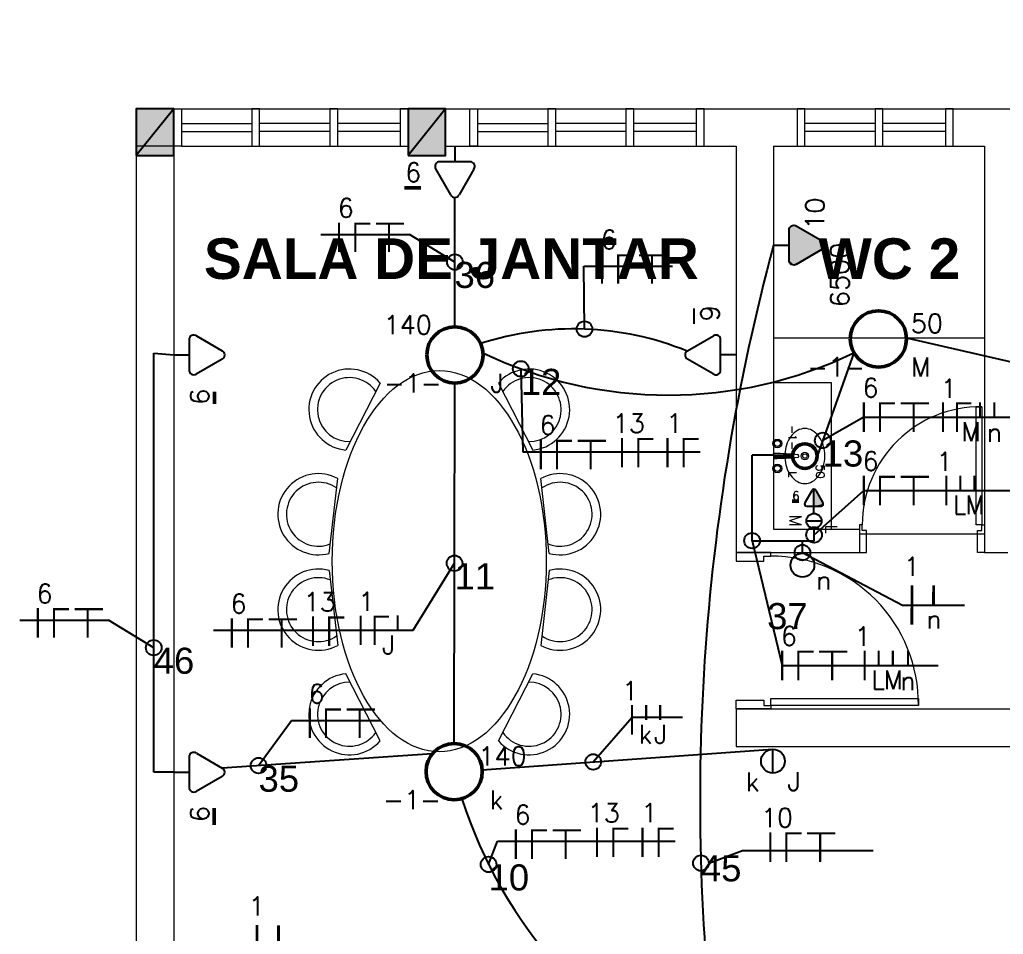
# Model space of a CAD drawing. Header units: millimetres. Extents: x 4360 to 8806, y 1896 to 3880.
# Drawn here: x 4398.73 to 4405.03, y 1944.35 to 1950.2 of the extents above; entities that cross this region are included whole.
import ezdxf
from ezdxf.enums import TextEntityAlignment as Align

# ---------------------------------------------------------------- set-up
doc = ezdxf.new("R2010")
doc.units = ezdxf.units.MM
doc.linetypes.add('Contínuo', pattern=[0])
for name, color, linetype, lineweight in [('C-Moveis', 7, 'Continuous', 5), ('C-Paredes-Acessorios', 20, 'Continuous', 5), ('C-Peças-Diversos', 7, 'Continuous', 5), ('C-Portas', 7, 'Continuous', 5), ('C-Texto', 4, 'Continuous', 9), ('ILUMINAÇÃO', 1, 'Contínuo', 50), ('TOMADAS', 1, 'Continuous', 25)]:
    doc.layers.add(name, color=color, linetype=linetype, lineweight=lineweight)
doc.layers.add('C-Pilares', color=7, linetype='Continuous', plot=False)
for name, color, linetype in [('CIRCUITOS', 255, 'Continuous'), ('Eletrodutos', 4, 'Continuous'), ('INTERRUPTORES', 1, 'Continuous')]:
    doc.layers.add(name, color=color, linetype=linetype)
doc.styles.add('BOLD', font='arialbd.ttf')
doc.styles.add('RomanS', font='romans.shx')
doc.styles.get("Standard").update_dxf_attribs({"font": 'arial.ttf'})

# ---------------------------------------------------------------- blocks, each defined once
blk = doc.blocks.new('Lvt-b-pl')
for p, q in [((5.5, 0.08), (5.5, 1.88)), ((5.5, 0.08), (5.5, -1.72)), ((25.5, 0.08), (25.5, 0.9)), ((25.5, 0.08), (25.5, -0.74))]:
    blk.add_line(p, q)
for points in [[(46.5, 0, 0.073281), (45.22, 8.7, 0.084248), (41.81, 15.56, 0.106469), (36.34, 20.45, 0.130159), (30.5, 22, 0.130159), (24.66, 20.45, 0.106469), (19.19, 15.56, 0.084248), (15.78, 8.7, 0.058268), (14.55, 1.8, 0.073281)], [(14.54, -1.64, 0.059592), (15.78, -8.7, 0.084248), (19.19, -15.56, 0.106469), (24.66, -20.45, 0.130159), (30.5, -22, 0.130159), (36.34, -20.45, 0.106469), (41.81, -15.56, 0.084248), (45.22, -8.7, 0.073281), (46.5, 0, 0.073281)]]:
    blk.add_lwpolyline(points, format="xyb")
for centre, radius in [((8.5, 10.08), 3.5), ((8.5, 10.08), 2.5), ((8.5, 10.08), 2.4), ((30.5, 0), 3), ((30.5, 0), 1.75), ((8.5, -9.92), 3.5), ((8.5, -9.92), 2.5), ((8.5, -9.92), 2.4)]:
    blk.add_circle(centre, radius)
for centre, radius, start, end in [((5.7, 1.88), 0.2, 89.11029, 180), ((1.28, -282.86), 284.97, 85.16101, 89.11029), ((25.3, 0.9), 0.2, 0, 85.16101), ((5.7, -1.72), 0.2, 180, 270.88971), ((1.28, 283.02), 284.97, 270.88971, 274.83899), ((25.3, -0.74), 0.2, 274.83899, 0)]:
    blk.add_arc(centre, radius, start, end)
blk = doc.blocks.new('d9-2')
at = {"layer": 'C-Portas'}
for p, q in [((-0.06, 0.2), (-0.06, 1.05)), ((-0.06, 1.05), (-0.02, 1.05)), ((-0.02, 1.05), (-0.02, 0.2)), ((-0.88, 0.2), (-0.9, 0.2)), ((-0.9, 0.2), (-0.9, 0)), ((-0.88, 0.16), (-0.88, 0.2)), ((-0.02, 0.2), (-0.06, 0.2)), ((-0.02, 0.16), (-0.02, 0.2)), ((-0.02, 0.2), (0, 0.2)), ((0, 0.2), (0, 0)), ((-0.85, 0.16), (-0.88, 0.16)), ((-0.85, 0), (-0.85, 0.16)), ((-0.05, 0), (-0.05, 0.16)), ((-0.05, 0.16), (-0.02, 0.16)), ((-0.9, 0), (-0.85, 0)), ((0, 0), (-0.05, 0))]:
    blk.add_line(p, q, dxfattribs=at)
blk.add_arc((-0.0299, 0.2), 0.8501, 89.3299, 180, dxfattribs=at)
blk = doc.blocks.new('A$C2A3D30EB')
at = {"layer": 'C-Pilares'}
for color, points in [(6, [(0, 0), (24, 30), (0, 30)]), (6, [(24, 30), (0, 30), (0, 0)]), (135, [(24, 30), (0, 0), (24, 0)])]:
    blk.add_hatch(color=color, dxfattribs=at).paths.add_polyline_path(points)
blk.add_line((24, 30), (0, 0), dxfattribs=at)
at = {"layer": 'C-Pilares', "color": 7}
blk.add_lwpolyline([(0, 0), (24, 0), (24, 30), (0, 30)], close=True, dxfattribs=at)
blk = doc.blocks.new('A$C0BD3781F')
blk.add_circle((0.36, 0.36), 0.36)
at = {"style": 'RomanS', "flags": 8}
for tag, p in [('001', (0.188, 0.472)), ('009', (0.502, 0.474)), ('020', (0.356, 0.232))]:
    blk.add_attdef(tag, text='', height=0.16, dxfattribs=at).set_placement(p, align=Align.MIDDLE_CENTER)
blk = doc.blocks.new('IR2S02')
blk.add_line((0, 0), (0, 2.034))
blk.add_circle((0, 1.017), 1.017)
at = {"style": 'RomanS', "flags": 8}
for tag, p in [('030', (-1.743, 2.296)), ('009', (1.811, 2.295))]:
    blk.add_attdef(tag, text='', height=1.6, dxfattribs=at).set_placement(p, align=Align.MIDDLE_CENTER)
blk = doc.blocks.new('Ir1s01')
blk.add_circle((0, 1.017), 1.017)
at = {"style": 'RomanS', "flags": 8}
blk.add_attdef('009', text='', height=1.6, dxfattribs=at).set_placement((1.811, 2.295), align=Align.MIDDLE_CENTER)
blk = doc.blocks.new('TEBAI01')
for p, q in [((-1.617, 1.949), (-0.353, 4.139)), ((0.353, 4.139), (1.631, 1.925)), ((-1.297, 1.32), (1.28, 1.32)), ((0, 0), (0, 1.32))]:
    blk.add_line(p, q)
for centre, start, end in [((0, 3.967), 26.04787, 153.95213), ((-1.302, 1.713), 143.13324, 270.77697), ((1.3, 1.713), 267.18113, 32.56886)]:
    blk.add_arc(centre, 0.393, start, end)
at = {"style": 'RomanS', "flags": 8}
for tag, p in [('020', (-5.031, 2.198)), ('001', (3.561, 2.226))]:
    blk.add_attdef(tag, text='', height=1.6, dxfattribs=at).set_placement(p, align=Align.MIDDLE_CENTER)
blk = doc.blocks.new('TEALT03')
for p, q in [((-1.617, 1.949), (-0.353, 4.139)), ((0.353, 4.139), (1.631, 1.925)), ((-1.297, 1.32), (1.28, 1.32)), ((0, 0), (0, 1.32))]:
    blk.add_line(p, q)
for centre, start, end in [((0, 3.967), 26.04787, 153.95213), ((-1.302, 1.713), 143.13324, 270.77697), ((1.3, 1.713), 267.18113, 32.56886)]:
    blk.add_arc(centre, 0.393, start, end)
at = {"linetype": 'Continuous'}
for points in [[(-0.353, 4.139), (1.64, 1.516), (-0.208, 4.3)], [(-0.208, 4.3), (1.693, 1.721), (0, 4.36)], [(1.693, 1.721), (-0.208, 4.3), (1.64, 1.516)], [(0, 4.36), (1.631, 1.925), (0.208, 4.3)], [(1.631, 1.925), (0, 4.36), (1.693, 1.721)], [(0.353, 4.139), (0.208, 4.3), (1.631, 1.925)], [(-1.617, 1.949), (1.487, 1.367), (-0.353, 4.139)], [(1.64, 1.516), (-0.353, 4.139), (1.487, 1.367)], [(-1.694, 1.75), (1.28, 1.32), (-1.617, 1.949)], [(1.28, 1.32), (-1.694, 1.75), (-1.307, 1.32)], [(-1.655, 1.54), (-1.307, 1.32), (-1.694, 1.75)], [(1.487, 1.367), (-1.617, 1.949), (1.28, 1.32)], [(-1.307, 1.32), (-1.655, 1.54), (-1.512, 1.381)]]:
    blk.add_solid(points, dxfattribs=at)
at = {"style": 'RomanS', "flags": 8}
for tag, p in [('020', (-4.819, 2.032)), ('001', (3.506, 2.072))]:
    blk.add_attdef(tag, text='', height=1.6, dxfattribs=at).set_placement(p, align=Align.MIDDLE_CENTER)
blk = doc.blocks.new('FNT')
at = {"const_width": 0.24}
for points in [[(0.12, 1.68), (0.12, -1.68)], [(1.84, 1.56), (3.68, 1.56)], [(1.96, 1.44), (1.96, -1.68)], [(4.32, 1.56), (7.52, 1.56)], [(5.8, 1.44), (5.8, -1.68)]]:
    blk.add_lwpolyline(points, dxfattribs=at)
at = {"style": 'RomanS', "flags": 8}
blk.add_attdef('001', text='', height=1.6, dxfattribs=at).set_placement((0.89, 3.34), align=Align.MIDDLE_CENTER)
blk = doc.blocks.new('FRRR')
at = {"const_width": 0.24}
blk.add_lwpolyline([(1.72, 1.68), (1.72, 0)], dxfattribs=at)
at = {"style": 'RomanS', "flags": 8}
blk.add_attdef('009', text='', height=1.6, dxfattribs=at).set_placement((1.72, -1.67), align=Align.MIDDLE_CENTER)
blk = doc.blocks.new('TEMED02')
for p, q in [((-1.62, 1.95), (-0.35, 4.14)), ((0, 1.32), (0, 4.36)), ((0.35, 4.14), (1.63, 1.92)), ((-1.3, 1.32), (1.28, 1.32)), ((0, 0), (0, 1.32))]:
    blk.add_line(p, q)
for centre, start, end in [((0, 3.97), 26.0479, 153.9521), ((-1.3, 1.71), 143.1332, 270.777), ((1.3, 1.71), 267.1811, 32.5689)]:
    blk.add_arc(centre, 0.393, start, end)
at = {"linetype": 'Continuous'}
for points in [[(0, 4.36), (1.63, 1.92), (0.21, 4.3)], [(1.63, 1.92), (0, 4.36), (1.69, 1.72)], [(0, 1.32), (1.69, 1.72), (0, 4.36)], [(0.35, 4.14), (0.21, 4.3), (1.63, 1.92)], [(1.69, 1.72), (0, 1.32), (1.64, 1.52)], [(1.28, 1.32), (1.64, 1.52), (0, 1.32)], [(1.64, 1.52), (1.28, 1.32), (1.49, 1.37)]]:
    blk.add_solid(points, dxfattribs=at)
at = {"style": 'RomanS', "flags": 8}
for tag, p in [('020', (-4.96, 2.19)), ('001', (3.39, 2.17))]:
    blk.add_attdef(tag, text='', height=1.6, dxfattribs=at).set_placement(p, align=Align.MIDDLE_CENTER)
blk = doc.blocks.new('A$C3508442B')
at = {"const_width": 0.024}
for points in [[(0.2619, 0.2242), (0.5919, 0.1608)], [(0.2272, 0.0435), (0.3922, 0.0118)]]:
    blk.add_lwpolyline(points, dxfattribs=at)
at = {"style": 'RomanS', "flags": 8}
for tag, p in [('009', (0.6337, 0.3286)), ('001', (0.1047, 0.2577))]:
    blk.add_attdef(tag, text='', height=0.16, rotation=79, dxfattribs=at).set_placement(p, align=Align.MIDDLE_CENTER)
blk = doc.blocks.new('A$C27EA2FDF')
at = {"const_width": 0.009}
for points in [[(0.0398, 0.126), (0.0398, 0)], [(0.1043, 0.1215), (0.1733, 0.1215)], [(0.1088, 0.117), (0.1088, 0)]]:
    blk.add_lwpolyline(points, dxfattribs=at)
at = {"style": 'RomanS', "flags": 8}
blk.add_attdef('001', text='', height=0.06, dxfattribs=at).set_placement((0.0686, 0.1884), align=Align.MIDDLE_CENTER)
blk = doc.blocks.new('FRR')
at = {"const_width": 0.24}
for points in [[(0.12, 1.68), (0.12, -1.68)], [(1.72, 1.68), (1.72, 0)], [(3.32, 1.68), (3.32, 0)]]:
    blk.add_lwpolyline(points, dxfattribs=at)
at = {"style": 'RomanS', "flags": 8}
for tag, p in [('001', (-0.1, 3.31)), ('009', (1.63, -1.63)), ('030', (3.37, -1.63))]:
    blk.add_attdef(tag, text='', height=1.6, dxfattribs=at).set_placement(p, align=Align.MIDDLE_CENTER)
blk = doc.blocks.new('FNR')
at = {"const_width": 0.24}
for points in [[(0.12, 1.68), (0.12, -1.68)], [(1.72, 1.68), (1.72, -1.68)], [(1.76, 1.56), (3.36, 1.56)], [(4.35, 1.7), (4.35, 0.02)]]:
    blk.add_lwpolyline(points, dxfattribs=at)
at = {"style": 'RomanS', "flags": 8}
for tag, p in [('001', (0.79, 3.27)), ('009', (4.35, -1.65))]:
    blk.add_attdef(tag, text='', height=1.6, dxfattribs=at).set_placement(p, align=Align.MIDDLE_CENTER)

msp = doc.modelspace()

# ---------------------------------------------------------------- linework, layer by layer
at = {"layer": 'C-Moveis'}
for p, q in [((4401.03964, 1947.8768), (4400.8199, 1947.44791)), ((4401.79741, 1947.8768), (4402.01715, 1947.44791)), ((4400.71412, 1946.78703), (4400.76814, 1947.26589)), ((4402.12293, 1946.78703), (4402.0689, 1947.26589)), ((4400.71412, 1946.67697), (4400.76814, 1946.1981)), ((4402.12293, 1946.67697), (4402.0689, 1946.1981)), ((4401.03964, 1945.5872), (4400.8199, 1946.01609)), ((4401.79741, 1945.5872), (4402.01715, 1946.01609))]:
    msp.add_line(p, q, dxfattribs=at)
for centre, radius, start, end in [((4400.84349, 1947.70656), 0.25972, 40.954997, 264.787084), ((4401.99355, 1947.70656), 0.25972, 275.212916, 139.045003), ((4400.84349, 1947.70656), 0.20472, 34.607805, 271.134276), ((4401.99355, 1947.70656), 0.20472, 268.865724, 145.392195), ((4400.6448, 1947.03733), 0.25972, 61.647146, 285.479233), ((4402.19224, 1947.03733), 0.25972, 254.520767, 118.352854), ((4400.6448, 1947.03733), 0.20472, 55.299954, 291.826425), ((4402.19224, 1947.03733), 0.20472, 248.173575, 124.700046), ((4400.6448, 1946.42667), 0.25972, 74.520767, 298.352854), ((4402.19224, 1946.42667), 0.25972, 241.647146, 105.479233), ((4400.6448, 1946.42667), 0.20472, 68.173575, 304.700046), ((4402.19224, 1946.42667), 0.20472, 235.299954, 111.826425), ((4400.84349, 1945.75744), 0.25972, 95.212916, 319.045003), ((4401.99355, 1945.75744), 0.25972, 220.954997, 84.787084), ((4400.84349, 1945.75744), 0.20472, 88.865724, 325.392195), ((4401.99355, 1945.75744), 0.20472, 214.607805, 91.134276)]:
    msp.add_arc(centre, radius, start, end, dxfattribs=at)
msp.add_ellipse((4401.41852, 1946.737), major_axis=(0, -1.22), ratio=0.5614754, dxfattribs=at)
at = {"layer": 'C-Paredes-Acessorios'}
for p, q in [((4399.47851, 1949.63158), (4399.71851, 1949.63158)), ((4399.47851, 1949.63158), (4406.32351, 1949.63158)), ((4399.47851, 1949.63158), (4399.47851, 1940.21158)), ((4399.47851, 1949.63158), (4399.71851, 1949.63158)), ((4399.71851, 1949.39158), (4399.71851, 1949.63158)), ((4399.76851, 1949.63158), (4401.21851, 1949.63158)), ((4401.21851, 1949.63158), (4402.48351, 1949.63158)), ((4401.21851, 1949.39158), (4401.21851, 1949.63158)), ((4401.61351, 1949.39158), (4401.61351, 1949.63158)), ((4401.66351, 1949.63158), (4403.11351, 1949.63158)), ((4403.11351, 1949.39158), (4403.11351, 1949.63158)), ((4404.70851, 1949.39158), (4404.70851, 1949.63158)), ((4399.76851, 1949.53658), (4400.21851, 1949.53658)), ((4400.71851, 1949.53658), (4400.26851, 1949.53658)), ((4401.16851, 1949.53658), (4400.76851, 1949.53658)), ((4401.66351, 1949.53658), (4402.11351, 1949.53658)), ((4402.61351, 1949.53658), (4402.16351, 1949.53658)), ((4403.06351, 1949.53658), (4402.66351, 1949.53658)), ((4404.20851, 1949.53658), (4403.75851, 1949.53658)), ((4404.65851, 1949.53658), (4404.25851, 1949.53658)), ((4399.76851, 1949.48658), (4400.21851, 1949.48658)), ((4400.71851, 1949.48658), (4400.26851, 1949.48658)), ((4401.16851, 1949.48658), (4400.76851, 1949.48658)), ((4401.66351, 1949.48658), (4402.11351, 1949.48658)), ((4402.61351, 1949.48658), (4402.16351, 1949.48658)), ((4403.06351, 1949.48658), (4402.66351, 1949.48658)), ((4404.20851, 1949.48658), (4403.75851, 1949.48658)), ((4404.65851, 1949.48658), (4404.25851, 1949.48658)), ((4399.71851, 1949.39158), (4399.47851, 1949.39158)), ((4399.71851, 1949.39158), (4399.47851, 1949.39158)), ((4399.76851, 1949.39158), (4401.21851, 1949.39158)), ((4401.45851, 1949.39158), (4403.31851, 1949.39158)), ((4401.66351, 1949.39158), (4403.11351, 1949.39158)), ((4403.31851, 1949.39158), (4403.31851, 1946.79158)), ((4403.55851, 1949.39158), (4404.90851, 1949.39158)), ((4403.55851, 1949.39158), (4403.55851, 1946.94158)), ((4404.90851, 1949.39158), (4404.90851, 1946.79158)), ((4399.71851, 1949.33158), (4399.71851, 1941.28658)), ((4403.55851, 1948.16658), (4404.90851, 1948.16658)), ((4403.55851, 1946.94158), (4404.10851, 1946.94158)), ((4404.10851, 1946.94158), (4404.10851, 1946.79158)), ((4404.10851, 1946.91158), (4404.90851, 1946.91158)), ((4403.31851, 1946.79158), (4404.10851, 1946.79158)), ((4404.90851, 1946.79158), (4405.05851, 1946.79158)), ((4403.31851, 1945.79158), (4408.89851, 1945.79158)), ((4403.31851, 1945.79158), (4403.31851, 1945.55158)), ((4403.31851, 1945.55158), (4408.89851, 1945.55158))]:
    msp.add_line(p, q, dxfattribs=at)
at = {"layer": 'C-Paredes-Acessorios', "color": 3}
msp.add_line((4404.10851, 1946.91158), (4404.90851, 1946.91158), dxfattribs=at)
for points in [[(4399.71851, 1949.63158), (4399.76851, 1949.63158), (4399.76851, 1949.39158), (4399.71851, 1949.39158)], [(4399.71851, 1949.63158), (4399.71851, 1949.63158), (4399.76851, 1949.63158), (4399.76851, 1949.39158), (4399.71851, 1949.39158)], [(4401.21851, 1949.63158), (4401.16851, 1949.63158), (4401.16851, 1949.39158), (4401.21851, 1949.39158)], [(4401.61351, 1949.63158), (4401.66351, 1949.63158), (4401.66351, 1949.39158), (4401.61351, 1949.39158)], [(4401.61351, 1949.63158), (4401.61351, 1949.63158), (4401.66351, 1949.63158), (4401.66351, 1949.39158), (4401.61351, 1949.39158)], [(4403.11351, 1949.63158), (4403.06351, 1949.63158), (4403.06351, 1949.39158), (4403.11351, 1949.39158)], [(4404.70851, 1949.63158), (4404.65851, 1949.63158), (4404.65851, 1949.39158), (4404.70851, 1949.39158)]]:
    msp.add_lwpolyline(points, dxfattribs=at)
for points in [[(4400.26851, 1949.39158), (4400.26851, 1949.63158), (4400.21851, 1949.63158), (4400.21851, 1949.39158)], [(4400.76851, 1949.39158), (4400.76851, 1949.63158), (4400.71851, 1949.63158), (4400.71851, 1949.39158)], [(4402.16351, 1949.39158), (4402.16351, 1949.63158), (4402.11351, 1949.63158), (4402.11351, 1949.39158)], [(4402.66351, 1949.39158), (4402.66351, 1949.63158), (4402.61351, 1949.63158), (4402.61351, 1949.39158)], [(4403.75851, 1949.39158), (4403.75851, 1949.63158), (4403.70851, 1949.63158), (4403.70851, 1949.39158)], [(4404.25851, 1949.39158), (4404.25851, 1949.63158), (4404.20851, 1949.63158), (4404.20851, 1949.39158)]]:
    msp.add_lwpolyline(points, close=True, dxfattribs=at)
at = {"layer": 'C-Peças-Diversos'}
for p, q in [((4403.92816, 1947.87889), (4403.55851, 1947.87889)), ((4403.92816, 1946.94158), (4403.92816, 1947.87889))]:
    msp.add_line(p, q, dxfattribs=at)
at = {"layer": 'C-Portas', "color": 3}
msp.add_line((4404.10851, 1946.91158), (4404.90851, 1946.91158), dxfattribs=at)
at = {"layer": 'C-Portas'}
msp.add_line((4404.10851, 1946.91158), (4404.90851, 1946.91158), dxfattribs=at)
at = {"layer": 'CIRCUITOS', "linetype": 'Continuous'}
for p, q in [((4400.66063, 1948.82651), (4401.22882, 1948.82651)), ((4402.34366, 1948.62397), (4402.91185, 1948.62397)), ((4401.95227, 1947.43696), (4403.08864, 1947.43696)), ((4398.73268, 1946.35939), (4399.30086, 1946.35939)), ((4399.97409, 1946.29456), (4401.25116, 1946.29456)), ((4400.4735, 1945.71797), (4401.04168, 1945.71797)), ((4401.79224, 1944.94446), (4402.92861, 1944.94446)), ((4403.1431, 1944.80522), (4403.35833, 1944.8858)), ((4403.35833, 1944.8858), (4404.19543, 1944.8858))]:
    msp.add_line(p, q, dxfattribs=at)
at = {"layer": 'CIRCUITOS'}
for p, q in [((4401.51851, 1948.65059), (4401.22882, 1948.82651)), ((4402.34819, 1948.22194), (4402.34366, 1948.62397)), ((4401.94019, 1947.96759), (4401.95227, 1947.43696)), ((4404.13617, 1947.65853), (4403.87279, 1947.50938)), ((4404.13617, 1947.65853), (4405.13486, 1947.65853)), ((4403.81789, 1946.90485), (4404.13617, 1947.18898)), ((4404.13617, 1947.18898), (4405.13486, 1947.18898)), ((4403.42031, 1946.86811), (4403.6136, 1946.06991)), ((4403.7429, 1946.79158), (4404.38255, 1946.45611)), ((4401.25116, 1946.29456), (4401.51608, 1946.72339)), ((4404.38255, 1946.45611), (4404.78121, 1946.45611)), ((4399.59055, 1946.18347), (4399.30086, 1946.35939)), ((4403.6136, 1946.06991), (4404.61229, 1946.06991)), ((4402.40374, 1945.45274), (4402.65268, 1945.73849)), ((4402.65268, 1945.73849), (4402.9756, 1945.73849)), ((4400.26159, 1945.42872), (4400.4735, 1945.71797)), ((4401.73399, 1944.79684), (4401.79224, 1944.94446))]:
    msp.add_line(p, q, dxfattribs=at)
for centre in [(4401.51851, 1948.65059), (4402.34819, 1948.22194), (4401.94019, 1947.96759), (4403.87279, 1947.50938), (4403.42031, 1946.86811), (4403.81789, 1946.90485), (4403.7429, 1946.79158), (4401.51608, 1946.72339), (4399.59055, 1946.18347), (4400.26159, 1945.42872), (4402.40374, 1945.45274), (4401.73399, 1944.79684), (4403.0931, 1944.80522)]:
    msp.add_circle(centre, 0.05, dxfattribs=at)
at = {"layer": 'Eletrodutos'}
for p, q in [((4401.51851, 1948.23658), (4401.51851, 1949.06459)), ((4404.40925, 1948.16658), (4406.78837, 1947.62073)), ((4399.59055, 1945.38658), (4399.59055, 1948.06726)), ((4399.59055, 1948.06726), (4399.71851, 1948.05658)), ((4404.07304, 1948.06996), (4403.83715, 1947.4096)), ((4401.51398, 1945.57019), (4401.51818, 1947.87658)), ((4403.55851, 1947.4153), (4403.42031, 1947.4153)), ((4403.42031, 1946.86811), (4403.42031, 1947.4153)), ((4403.81789, 1946.86811), (4403.81789, 1946.94158)), ((4403.42031, 1946.86811), (4403.81789, 1946.86811)), ((4403.7429, 1946.79158), (4403.7429, 1946.86811)), ((4401.69321, 1945.4028), (4403.55417, 1945.53358)), ((4401.37375, 1945.50344), (4400.02896, 1945.4131)), ((4399.71851, 1945.38658), (4399.59055, 1945.38658))]:
    msp.add_line(p, q, dxfattribs=at)
for centre, radius, start, end in [((4401.21306, 1963.53809), 20.23294, 275.652799, 318.765085), ((4416.7598, 1945.2007), 13.67242, 164.915203, 187.553064), ((4402.27857, 1946.29793), 1.92526, 67.847035, 108.008823), ((4402.88553, 1950.54163), 2.74214, 244.338008, 295.661992), ((4404.3785, 1946.11649), 2.95548, 197.716092, 246.626887)]:
    msp.add_arc(centre, radius, start, end, dxfattribs=at)
at = {"layer": 'ILUMINAÇÃO'}
for p, q in [((4401.19679, 1949.12594), (4401.29969, 1949.12594)), ((4399.97891, 1947.81952), (4399.97891, 1947.74451)), ((4403.67987, 1947.4096), (4403.55851, 1947.4096)), ((4403.67695, 1947.12104), (4403.72081, 1947.12104)), ((4399.97743, 1945.15568), (4399.97743, 1945.05066))]:
    msp.add_line(p, q, dxfattribs=at)
at = {"layer": 'TOMADAS'}
msp.add_line((4403.04881, 1948.3532), (4403.04881, 1948.25568), dxfattribs=at)

# ---------------------------------------------------------------- block references
at = {"layer": 'C-Paredes-Acessorios', "xscale": 0.01, "yscale": 0.01, "zscale": 0.01}
for p in [(4399.47851, 1949.33158), (4401.21851, 1949.33158)]:
    msp.add_blockref('A$C2A3D30EB', p, dxfattribs=at)
at = {"layer": 'C-Peças-Diversos', "xscale": 0.008, "yscale": 0.008, "zscale": 0.008}
msp.add_blockref('Lvt-b-pl', (4403.51451, 1947.4096), dxfattribs=at)
at = {"layer": 'C-Portas', "linetype": 'Continuous', "xscale": 0.8888888888887596, "yscale": 0.8888888888887596, "zscale": 0.8888888888887596}
msp.add_blockref('d9-2', (4404.90851, 1946.79158), dxfattribs=at)
at = {"layer": 'C-Portas', "linetype": 'Continuous', "xscale": 1.111111111094942, "yscale": 1.111111111094942, "zscale": 1.111111111094942, "rotation": 270}
msp.add_blockref('d9-2', (4403.31851, 1945.79158), dxfattribs=at)
at = {"layer": 'CIRCUITOS', "lineweight": 30}
ref = msp.add_blockref('FNT', (4400.77029, 1948.80894), dxfattribs=dict(at, xscale=0.05624999999918144, yscale=0.05624999999918144, zscale=0.05624999999918144))
ref.add_attrib('001', '6', dxfattribs={"layer": '0', "height": 0.12, "style": 'RomanS', "flags": 8}).set_placement((4400.82022, 1948.99697), align=Align.MIDDLE_CENTER)
ref = msp.add_blockref('FNT', (4402.45332, 1948.60641), dxfattribs=dict(at, xscale=0.05624999999918144, yscale=0.05624999999918144, zscale=0.05624999999918144))
ref.add_attrib('001', '6', dxfattribs={"layer": '0', "height": 0.12, "style": 'RomanS', "flags": 8}).set_placement((4402.50325, 1948.79444), align=Align.MIDDLE_CENTER)
ref = msp.add_blockref('FNT', (4404.12942, 1947.65853), dxfattribs=dict(at, xscale=0.05624999999918144, yscale=0.05624999999918144, zscale=0.05624999999918144))
ref.add_attrib('001', '6', dxfattribs={"layer": '0', "height": 0.12, "style": 'RomanS', "flags": 8}).set_placement((4404.17935, 1947.84656), align=Align.MIDDLE_CENTER)
at = {"layer": 'CIRCUITOS'}
ref = msp.add_blockref('FNR', (4404.63551, 1947.65853), dxfattribs=dict(at, xscale=0.05624999999999998, yscale=0.05624999999999998, zscale=0.05624999999999998))
ref.add_attrib('001', '1', dxfattribs={"layer": '0', "height": 0.12, "style": 'RomanS'}).set_placement((4404.67979, 1947.8423), align=Align.MIDDLE_CENTER)
ref.add_attrib('009', 'M', dxfattribs={"layer": '0', "height": 0.12, "style": 'RomanS'}).set_placement((4404.82231, 1947.56548), align=Align.MIDDLE_CENTER)
ref = msp.add_blockref('FRRR', (4404.87429, 1947.65853), dxfattribs=dict(at, xscale=0.05624999999999999, yscale=0.05624999999999999, zscale=0.05624999999999999))
ref.add_attrib('009', 'n', dxfattribs={"layer": '0', "height": 0.12, "style": 'RomanS'}).set_placement((4404.97101, 1947.5608), align=Align.MIDDLE_CENTER)
ref = msp.add_blockref('A$C27EA2FDF', (4402.52895, 1947.33635), dxfattribs=dict(at, xscale=1.5, yscale=1.5, zscale=1.5))
ref.add_attrib('001', '13', dxfattribs={"layer": '0', "height": 0.12, "style": 'RomanS', "flags": 8}).set_placement((4402.63181, 1947.61888), align=Align.MIDDLE_CENTER)
ref = msp.add_blockref('A$C27EA2FDF', (4402.8195, 1947.33635), dxfattribs=dict(at, xscale=1.5, yscale=1.5, zscale=1.5))
ref.add_attrib('001', '1', dxfattribs={"layer": '0', "height": 0.12, "style": 'RomanS', "flags": 8}).set_placement((4402.92236, 1947.61888), align=Align.MIDDLE_CENTER)
at = {"layer": 'CIRCUITOS', "lineweight": 30}
ref = msp.add_blockref('FNT', (4402.06193, 1947.41939), dxfattribs=dict(at, xscale=0.05624999999918144, yscale=0.05624999999918144, zscale=0.05624999999918144))
ref.add_attrib('001', '6', dxfattribs={"layer": '0', "height": 0.12, "style": 'RomanS', "flags": 8}).set_placement((4402.11186, 1947.60742), align=Align.MIDDLE_CENTER)
ref = msp.add_blockref('FNT', (4404.12942, 1947.18898), dxfattribs=dict(at, xscale=0.05624999999918144, yscale=0.05624999999918144, zscale=0.05624999999918144))
ref.add_attrib('001', '6', dxfattribs={"layer": '0', "height": 0.12, "style": 'RomanS', "flags": 8}).set_placement((4404.17935, 1947.37701), align=Align.MIDDLE_CENTER)
at = {"layer": 'CIRCUITOS'}
ref = msp.add_blockref('FRR', (4404.65727, 1947.18898), dxfattribs=dict(at, xscale=0.05624999999999999, yscale=0.05624999999999999, zscale=0.05624999999999999))
ref.add_attrib('001', '1', dxfattribs={"layer": '0', "height": 0.12, "style": 'RomanS'}).set_placement((4404.6517, 1947.37516), align=Align.MIDDLE_CENTER)
ref.add_attrib('009', 'L', dxfattribs={"layer": '0', "height": 0.12, "style": 'RomanS'}).set_placement((4404.74914, 1947.09727), align=Align.MIDDLE_CENTER)
ref.add_attrib('030', 'M', dxfattribs={"layer": '0', "height": 0.12, "style": 'RomanS'}).set_placement((4404.84658, 1947.09727), align=Align.MIDDLE_CENTER)
at = {"layer": 'CIRCUITOS', "lineweight": 30}
ref = msp.add_blockref('A$C3508442B', (4404.64793, 1946.74288), dxfattribs=dict(at, xscale=-0.7499999999999991, yscale=0.7499999999999996, zscale=0.7499999999999996, rotation=78.7512890459185))
ref.add_attrib('009', 'n', dxfattribs={"layer": '0', "height": 0.12, "rotation": 359.751289, "style": 'RomanS', "flags": 8}).set_placement((4404.5845, 1946.36563), align=Align.MIDDLE_CENTER)
ref.add_attrib('001', '1', dxfattribs={"layer": '0', "height": 0.12, "rotation": 359.751289, "style": 'RomanS', "flags": 8}).set_placement((4404.44304, 1946.70357), align=Align.MIDDLE_CENTER)
ref = msp.add_blockref('FNT', (4398.84233, 1946.34182), dxfattribs=dict(at, xscale=0.05624999999918144, yscale=0.05624999999918144, zscale=0.05624999999918144))
ref.add_attrib('001', '6', dxfattribs={"layer": '0', "height": 0.12, "style": 'RomanS', "flags": 8}).set_placement((4398.89226, 1946.52985), align=Align.MIDDLE_CENTER)
ref = msp.add_blockref('FNT', (4400.08374, 1946.27699), dxfattribs=dict(at, xscale=0.05624999999918144, yscale=0.05624999999918144, zscale=0.05624999999918144))
ref.add_attrib('001', '6', dxfattribs={"layer": '0', "height": 0.12, "style": 'RomanS', "flags": 8}).set_placement((4400.13367, 1946.46502), align=Align.MIDDLE_CENTER)
at = {"layer": 'CIRCUITOS'}
ref = msp.add_blockref('A$C27EA2FDF', (4400.55076, 1946.19395), dxfattribs=dict(at, xscale=1.5, yscale=1.5, zscale=1.5))
ref.add_attrib('001', '13', dxfattribs={"layer": '0', "height": 0.12, "style": 'RomanS', "flags": 8}).set_placement((4400.65362, 1946.47649), align=Align.MIDDLE_CENTER)
ref = msp.add_blockref('FNR', (4400.90786, 1946.29456), dxfattribs=dict(at, xscale=0.05624999999999998, yscale=0.05624999999999998, zscale=0.05624999999999998))
ref.add_attrib('001', '1', dxfattribs={"layer": '0', "height": 0.12, "style": 'RomanS'}).set_placement((4400.95214, 1946.47833), align=Align.MIDDLE_CENTER)
ref.add_attrib('009', 'J', dxfattribs={"layer": '0', "height": 0.12, "style": 'RomanS'}).set_placement((4401.09466, 1946.20151), align=Align.MIDDLE_CENTER)
at = {"layer": 'CIRCUITOS', "lineweight": 30}
ref = msp.add_blockref('FNT', (4403.60685, 1946.06991), dxfattribs=dict(at, xscale=0.05624999999918144, yscale=0.05624999999918144, zscale=0.05624999999918144))
ref.add_attrib('001', '6', dxfattribs={"layer": '0', "height": 0.12, "style": 'RomanS', "flags": 8}).set_placement((4403.65678, 1946.25794), align=Align.MIDDLE_CENTER)
at = {"layer": 'CIRCUITOS'}
ref = msp.add_blockref('FRR', (4404.13471, 1946.06991), dxfattribs=dict(at, xscale=0.05624999999999999, yscale=0.05624999999999999, zscale=0.05624999999999999))
ref.add_attrib('001', '1', dxfattribs={"layer": '0', "height": 0.12, "style": 'RomanS'}).set_placement((4404.12914, 1946.25609), align=Align.MIDDLE_CENTER)
ref.add_attrib('009', 'L', dxfattribs={"layer": '0', "height": 0.12, "style": 'RomanS'}).set_placement((4404.22658, 1945.9782), align=Align.MIDDLE_CENTER)
ref.add_attrib('030', 'M', dxfattribs={"layer": '0', "height": 0.12, "style": 'RomanS'}).set_placement((4404.32401, 1945.9782), align=Align.MIDDLE_CENTER)
ref = msp.add_blockref('FRRR', (4404.32146, 1946.06991), dxfattribs=dict(at, xscale=0.05624999999999999, yscale=0.05624999999999999, zscale=0.05624999999999999))
ref.add_attrib('009', 'n', dxfattribs={"layer": '0', "height": 0.12, "style": 'RomanS'}).set_placement((4404.41817, 1945.97218), align=Align.MIDDLE_CENTER)
at = {"layer": 'CIRCUITOS', "lineweight": 30}
ref = msp.add_blockref('FNT', (4400.58315, 1945.7004), dxfattribs=dict(at, xscale=0.05624999999918144, yscale=0.05624999999918144, zscale=0.05624999999918144))
ref.add_attrib('001', '6', dxfattribs={"layer": '0', "height": 0.12, "style": 'RomanS', "flags": 8}).set_placement((4400.63308, 1945.88843), align=Align.MIDDLE_CENTER)
at = {"layer": 'CIRCUITOS'}
ref = msp.add_blockref('FRR', (4402.64593, 1945.72155), dxfattribs=dict(at, xscale=0.05624999999999999, yscale=0.05624999999999999, zscale=0.05624999999999999))
ref.add_attrib('001', '1', dxfattribs={"layer": '0', "height": 0.12, "style": 'RomanS'}).set_placement((4402.64036, 1945.90773), align=Align.MIDDLE_CENTER)
ref.add_attrib('009', 'k', dxfattribs={"layer": '0', "height": 0.12, "style": 'RomanS'}).set_placement((4402.7378, 1945.62985), align=Align.MIDDLE_CENTER)
ref.add_attrib('030', 'J', dxfattribs={"layer": '0', "height": 0.12, "style": 'RomanS'}).set_placement((4402.83524, 1945.62985), align=Align.MIDDLE_CENTER)
at = {"layer": 'CIRCUITOS', "lineweight": 30}
ref = msp.add_blockref('FNT', (4401.9019, 1944.92689), dxfattribs=dict(at, xscale=0.05624999999918144, yscale=0.05624999999918144, zscale=0.05624999999918144))
ref.add_attrib('001', '6', dxfattribs={"layer": '0', "height": 0.12, "style": 'RomanS', "flags": 8}).set_placement((4401.95183, 1945.11492), align=Align.MIDDLE_CENTER)
at = {"layer": 'CIRCUITOS'}
ref = msp.add_blockref('A$C27EA2FDF', (4402.36892, 1944.84385), dxfattribs=dict(at, xscale=1.5, yscale=1.5, zscale=1.5))
ref.add_attrib('001', '13', dxfattribs={"layer": '0', "height": 0.12, "style": 'RomanS', "flags": 8}).set_placement((4402.47178, 1945.12638), align=Align.MIDDLE_CENTER)
ref = msp.add_blockref('A$C27EA2FDF', (4402.65948, 1944.84385), dxfattribs=dict(at, xscale=1.5, yscale=1.5, zscale=1.5))
ref.add_attrib('001', '1', dxfattribs={"layer": '0', "height": 0.12, "style": 'RomanS', "flags": 8}).set_placement((4402.76234, 1945.12638), align=Align.MIDDLE_CENTER)
at = {"layer": 'CIRCUITOS', "lineweight": 30}
ref = msp.add_blockref('FNT', (4403.53026, 1944.90715), dxfattribs=dict(at, xscale=0.05624999999918144, yscale=0.05624999999918144, zscale=0.05624999999918144))
ref.add_attrib('001', '10', dxfattribs={"layer": '0', "height": 0.12, "style": 'RomanS', "flags": 8}).set_placement((4403.58019, 1945.09518), align=Align.MIDDLE_CENTER)
ref = msp.add_blockref('A$C3508442B', (4400.45511, 1944.56845), dxfattribs=dict(at, xscale=-0.7499999999999991, yscale=0.7499999999999996, zscale=0.7499999999999996, rotation=78.7512890459185))
ref.add_attrib('009', 'i', dxfattribs={"layer": '0', "height": 0.12, "rotation": 359.751289, "style": 'RomanS', "flags": 8}).set_placement((4400.39168, 1944.1912), align=Align.MIDDLE_CENTER)
ref.add_attrib('001', '1', dxfattribs={"layer": '0', "height": 0.12, "rotation": 359.751289, "style": 'RomanS', "flags": 8}).set_placement((4400.25022, 1944.52914), align=Align.MIDDLE_CENTER)
at = {"layer": 'ILUMINAÇÃO'}
ref = msp.add_blockref('A$C0BD3781F', (4401.33853, 1948.23658), dxfattribs=dict(at, xscale=-0.5, yscale=0.5, zscale=0.5, rotation=180))
ref.add_attrib('020', '140', dxfattribs={"layer": '0', "height": 0.12, "style": 'RomanS', "flags": 8}).set_placement((4401.21656, 1948.24909), align=Align.MIDDLE_CENTER)
ref.add_attrib('009', 'J', dxfattribs={"layer": '0', "height": 0.12, "style": 'RomanS', "flags": 8}).set_placement((4401.78851, 1947.87658), align=Align.MIDDLE_CENTER)
ref.add_attrib('001', '-1-', dxfattribs={"layer": '0', "height": 0.12, "style": 'RomanS', "flags": 8}).set_placement((4401.24851, 1947.87658), align=Align.MIDDLE_CENTER)
ref = msp.add_blockref('A$C0BD3781F', (4404.04942, 1948.33913), dxfattribs=dict(at, xscale=-0.5, yscale=0.5, zscale=0.5, rotation=180))
ref.add_attrib('020', '50', dxfattribs={"layer": '0', "height": 0.12, "style": 'RomanS', "flags": 8}).set_placement((4404.5395, 1948.25814), align=Align.MIDDLE_CENTER)
ref.add_attrib('009', 'M', dxfattribs={"layer": '0', "height": 0.12, "style": 'RomanS', "flags": 8}).set_placement((4404.4994, 1947.97913), align=Align.MIDDLE_CENTER)
ref.add_attrib('001', '-1-', dxfattribs={"layer": '0', "height": 0.12, "style": 'RomanS', "flags": 8}).set_placement((4403.9594, 1947.97913), align=Align.MIDDLE_CENTER)
ref = msp.add_blockref('A$C0BD3781F', (4403.83715, 1947.48823), dxfattribs=dict(at, xscale=-0.2184483197539037, yscale=0.2184483197539037, zscale=0.2184483197539037, rotation=90))
ref.add_attrib('020', '50', dxfattribs={"layer": '0', "height": 0.052428, "rotation": 270, "style": 'RomanS', "flags": 8}).set_placement((4403.85739, 1947.3106), align=Align.MIDDLE_CENTER)
ref.add_attrib('009', 'L', dxfattribs={"layer": '0', "height": 0.05243, "rotation": 270, "style": 'RomanS', "flags": 8}).set_placement((4403.67987, 1947.29164), align=Align.MIDDLE_CENTER)
ref.add_attrib('001', '-1-', dxfattribs={"layer": '0', "height": 0.052428, "rotation": 270, "style": 'RomanS', "flags": 8}).set_placement((4403.67987, 1947.52756), align=Align.MIDDLE_CENTER)
ref = msp.add_blockref('A$C0BD3781F', (4401.33368, 1945.57018), dxfattribs=dict(at, xscale=-0.5, yscale=0.5, zscale=0.5, rotation=180))
ref.add_attrib('020', '140', dxfattribs={"layer": '0', "height": 0.12, "style": 'RomanS', "flags": 8}).set_placement((4401.82375, 1945.4892), align=Align.MIDDLE_CENTER)
ref.add_attrib('009', 'k', dxfattribs={"layer": '0', "height": 0.12, "style": 'RomanS', "flags": 8}).set_placement((4401.78365, 1945.21019), align=Align.MIDDLE_CENTER)
ref.add_attrib('001', '-1-', dxfattribs={"layer": '0', "height": 0.12, "style": 'RomanS', "flags": 8}).set_placement((4401.24365, 1945.21019), align=Align.MIDDLE_CENTER)
at = {"layer": 'INTERRUPTORES'}
ref = msp.add_blockref('IR2S02', (4403.76843, 1946.99416), dxfattribs=dict(at, xscale=0.04758467164977851, yscale=0.04758467164977851, zscale=0.04758467164977851, rotation=270))
ref.add_attrib('009', 'M', dxfattribs={"layer": '0', "height": 0.07614, "rotation": 270, "style": 'RomanS'}).set_placement((4403.69852, 1946.99477), align=Align.MIDDLE_CENTER)
ref.add_attrib('030', 'L', dxfattribs={"layer": '0', "height": 0.07614, "rotation": 270, "style": 'RomanS'}).set_placement((4403.92816, 1946.94158), align=Align.MIDDLE_CENTER)
ref = msp.add_blockref('Ir1s01', (4403.7429, 1946.63476), dxfattribs=dict(at, xscale=0.0749999999989086, yscale=0.0749999999989086, zscale=0.0749999999989086))
ref.add_attrib('009', 'n', dxfattribs={"layer": '0', "height": 0.12, "style": 'RomanS', "flags": 8}).set_placement((4403.87874, 1946.61564), align=Align.MIDDLE_CENTER)
ref = msp.add_blockref('IR2S02', (4403.55417, 1945.38105), dxfattribs=dict(at, xscale=0.07500000000000001, yscale=0.07500000000000001, zscale=0.07500000000000001))
ref.add_attrib('009', 'J', dxfattribs={"layer": '0', "height": 0.12, "style": 'RomanS'}).set_placement((4403.69001, 1945.32724), align=Align.MIDDLE_CENTER)
ref.add_attrib('030', 'k', dxfattribs={"layer": '0', "height": 0.12, "style": 'RomanS'}).set_placement((4403.42342, 1945.3252), align=Align.MIDDLE_CENTER)
at = {"layer": 'TOMADAS'}
ref = msp.add_blockref('TEBAI01', (4401.51853, 1949.39158), dxfattribs=dict(at, xscale=0.07500000006984917, yscale=0.07500000006984917, zscale=0.07500000006984917, rotation=180))
ref.add_attrib('001', '6', dxfattribs={"layer": '0', "height": 0.12, "style": 'RomanS', "flags": 8}).set_placement((4401.25145, 1949.22461), align=Align.MIDDLE_CENTER)
ref = msp.add_blockref('TEALT03', (4403.55851, 1948.75892), dxfattribs=dict(at, xscale=-0.07500000000000001, yscale=0.07500000000000001, zscale=0.07500000000000001, rotation=270))
ref.add_attrib('001', '10', dxfattribs={"layer": '0', "height": 0.12, "rotation": 90, "style": 'RomanS'}).set_placement((4403.82293, 1948.9609), align=Align.MIDDLE_CENTER)
ref.add_attrib('020', '6500', dxfattribs={"layer": '0', "height": 0.12, "rotation": 90, "style": 'RomanS'}).set_placement((4403.98182, 1948.56851), align=Align.MIDDLE_CENTER)
ref = msp.add_blockref('TEBAI01', (4403.31851, 1948.05658), dxfattribs=dict(at, xscale=0.07500000006984917, yscale=0.07500000006984917, zscale=0.07500000006984917, rotation=90))
ref.add_attrib('001', '6', dxfattribs={"layer": '0', "height": 0.12, "rotation": 270, "style": 'RomanS', "flags": 8}).set_placement((4403.15153, 1948.32366), align=Align.MIDDLE_CENTER)
ref = msp.add_blockref('TEBAI01', (4399.71851, 1948.05658), dxfattribs=dict(at, xscale=0.07500000006984917, yscale=0.07500000006984917, zscale=0.07500000006984917, rotation=270))
ref.add_attrib('001', '6', dxfattribs={"layer": '0', "height": 0.12, "rotation": 90, "style": 'RomanS', "flags": 8}).set_placement((4399.88548, 1947.78951), align=Align.MIDDLE_CENTER)
ref = msp.add_blockref('TEMED02', (4403.81682, 1947.04254), dxfattribs=dict(at, xscale=0.03537779903347367, yscale=0.03537779903347367, zscale=0.03537779903347367))
ref.add_attrib('001', '6', dxfattribs={"layer": '0', "height": 0.0566, "style": 'RomanS', "flags": 8}).set_placement((4403.70133, 1947.15511), align=Align.MIDDLE_CENTER)
ref = msp.add_blockref('TEBAI01', (4399.71851, 1945.38658), dxfattribs=dict(at, xscale=0.07500000006984917, yscale=0.07500000006984917, zscale=0.07500000006984917, rotation=270))
ref.add_attrib('001', '6', dxfattribs={"layer": '0', "height": 0.12, "rotation": 90, "style": 'RomanS', "flags": 8}).set_placement((4399.88548, 1945.11951), align=Align.MIDDLE_CENTER)

# ---------------------------------------------------------------- texts
at = {"layer": 'C-Texto', "style": 'BOLD'}
for s, p in [('SALA DE JANTAR', (4399.91198, 1948.54258)), ('WC 2', (4403.84445, 1948.54258))]:
    msp.add_text(s, height=0.26, dxfattribs=at).set_placement(p)
at = {"layer": 'Eletrodutos', "char_height": 0.167023, "attachment_point": 1}
for s, insert in [('36', (4401.51608, 1948.65206)), ('12', (4401.94019, 1947.96759)), ('13', (4403.87279, 1947.50938)), ('11', (4401.51608, 1946.72339)), ('37', (4403.51695, 1946.46901)), ('46', (4399.59055, 1946.18347)), ('35', (4400.26159, 1945.42872)), ('45', (4403.0931, 1944.85522)), ('10', (4401.73399, 1944.79684))]:
    msp.add_mtext_dynamic_manual_height_columns(s, width=0.2590259, gutter_width=0.83512, heights=[0], dxfattribs=dict(at, insert=insert))

doc.saveas('drawing.dxf')
